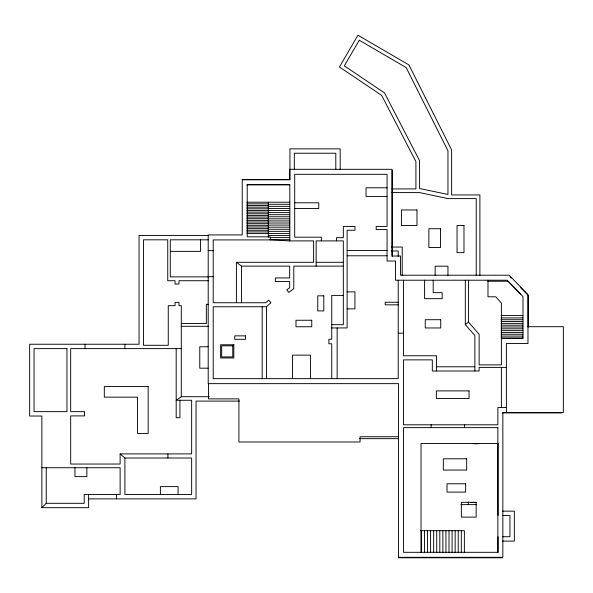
<?xml version="1.0" encoding="UTF-8"?>
<svg xmlns="http://www.w3.org/2000/svg" width="593" height="593" viewBox="0 0 593 593"><rect width="100%" height="100%" fill="white"/><g stroke="black" fill="none" stroke-linecap="round" stroke-linejoin="round"><path stroke-width="0.89" d="M88.624 494.488L88.624 507.682L41.866 507.682L46.247 503.301L84.236 503.301L84.236 494.488L120.12 494.488L120.12 467.729L41.866 467.729M398.222 280.215L398.222 378.645L213.206 378.645L213.206 306.781L266.435 306.722L270.949 302.741L268.696 300.191L265.805 302.741L213.206 302.741L213.206 239.913L270.252 239.913L289.814 240.899L313.623 240.899L313.623 262.299L236.407 262.299L236.407 302.741M474.874 371.003L474.874 335.453L465.32 324.645L468.5 322.14L468.5 280.215M209.322 396.717L181.302 396.717L176.188 400.268L191.65 400.268L191.65 453.897L120.12 453.897L120.12 464.037L70.678 464.037L70.678 415.901L84.554 415.901L84.554 411.646L70.678 411.646L70.678 348.625L181.302 348.625M242.782 179.753L289.955 179.753M246.866 184.868L289.784 184.868M387.066 187.781L366.037 187.781L366.037 196.416L387.066 196.416M391.98 188.922L415.915 188.922L415.915 161.607L381.677 95.414L339.441 66.972L357.95 35.217L408.955 64.941L451.621 149.925L451.621 194.941L479.893 194.941L479.893 275.337M391.995 192.584L419.577 192.584L447.96 198.603L476.231 198.603L476.231 275.352M246.866 202.198L289.784 202.198M294.699 202.799L318.767 202.799L318.767 208.484L294.699 208.484M246.866 203.851L268.325 203.851M268.325 204.281L289.784 204.281M246.866 205.497L268.325 205.497M268.325 206.357L289.784 206.357M246.866 207.15L268.325 207.15M268.325 208.439L289.784 208.439M246.866 208.803L268.325 208.803M246.866 210.456L289.784 210.522M246.866 212.109L268.325 212.109M268.325 212.605L289.784 212.605M246.866 213.762L268.325 213.762M268.325 214.688L289.784 214.688M246.866 215.415L268.325 215.415M268.325 216.771L289.784 216.771M246.866 217.068L268.325 217.068M246.866 218.721L268.325 218.721M268.325 218.847L289.784 218.847M246.866 220.366L268.325 220.366M268.325 220.93L289.784 220.93M246.866 222.019L268.325 222.019M268.325 223.012L289.784 223.012M246.866 223.672L268.325 223.672M268.325 225.095L289.784 225.095M246.866 225.325L268.325 225.325M246.866 226.978L268.325 226.978M268.325 227.178L289.784 227.178M246.866 228.631L268.325 228.631M268.325 229.261L289.784 229.261M246.866 230.284L268.325 230.284M268.325 231.337L289.784 231.337M246.866 231.937L268.325 231.937M268.325 233.42L289.784 233.42M246.866 233.59L268.325 233.59M208.313 235.428L139.058 235.428L139.058 344.236L29.65 344.236L29.65 416.034L41.866 416.034L41.866 507.682M268.325 235.503L289.784 235.503M270.111 237.585L289.784 237.585M270.111 239.668L289.784 239.668M208.121 239.817L170.287 239.817L170.287 276.879L208.121 276.879M391.439 247.051L402.232 247.051L402.232 275.701M347.113 250.55L387.066 250.55M208.202 250.624L213.206 250.624M391.291 250.935L398.192 250.935L398.192 256.398M170.287 251.358L200.582 251.358L200.582 239.817M347.113 255.783L387.066 255.783M316.143 262.299L343.325 262.299M236.407 262.299L241.536 266.124L289.68 266.124L289.68 277.939L275.36 277.939L275.36 281.564L289.68 281.564L289.68 287.724L286.804 289.829L288.687 292.393L293.787 288.65L293.787 266.124L343.325 266.124M208.202 276.686L213.206 276.686M208.706 280.726L178.982 280.726L178.982 284.04L175.046 284.04L175.046 280.726L167.737 280.726L167.737 239.817L143.447 239.817L143.447 345.289L168.256 345.289L168.256 305.677L175.046 305.677L175.046 302.348L178.982 302.348L178.982 305.677L181.302 305.677L181.302 396.717M487.883 281.238L508.134 281.238L520.654 294.002M347.113 291.86L354.933 291.86L354.933 308.871L347.113 308.871M343.325 295.403L331.739 295.403L331.739 339.278L328.878 339.278L328.878 343.799L331.739 343.799L331.739 378.645M398.222 302.245L385.198 302.245L385.198 304.839L398.222 304.839M208.106 304.313L206.334 304.313L206.334 323.541L181.302 323.541M501.181 315.454L522.878 315.454M501.07 317.907L522.878 317.907M501.07 319.723L522.878 319.723M501.07 321.539L522.878 321.539M501.07 323.355L522.878 323.355M331.739 324.69L343.325 324.69L343.325 240.899L316.143 240.899L316.143 266.124M501.07 325.179L522.878 325.179M181.302 326.291L208.506 326.291M527.978 326.699L563.35 326.699L563.35 412.498L502.857 412.498L502.857 557.309L398.555 557.309M501.07 326.995L522.878 326.995M331.739 327.936L347.113 327.936L347.113 230.24L354.97 230.24L354.97 226.415L343.325 226.415L343.325 237.704L336.461 237.704L336.461 240.899M501.07 328.811L522.878 328.811M501.07 330.627L522.878 330.627M501.07 332.443L522.878 332.443M398.222 333.199L403.559 333.199M501.07 334.267L522.878 334.267M501.07 336.083L522.878 336.083M501.07 337.899L522.878 337.899M501.396 338.551L522.982 338.551L522.982 296.559L507.059 280.215L395.546 280.215L395.546 261.016L387.066 261.016L387.066 229.565L376.177 229.565L376.177 226.407L387.066 226.407L387.066 174.312L294.699 174.312L294.699 237.178L321.354 237.178L321.354 240.899M208.039 346.764L199.774 346.764L199.774 368.179L208.039 368.179M436.515 366.778L474.874 366.778M506.392 367.393L479.129 367.393L479.129 371.003L432.312 371.003L432.312 359.869L403.559 359.869L403.559 424.796L497.861 424.796L497.861 407.502L506.392 407.502M239.424 401.098L196.038 401.098L196.038 498.869L88.624 498.869M502.449 412.936L561.697 412.936M398.555 436.737L360.047 436.737L360.047 441.993L238.912 441.993L238.912 398.874L208.521 398.874L208.521 383.641M359.669 438.657L398.555 438.657M497.861 443.549L421.037 443.549L421.037 552.313M474.178 443.757L478.069 443.757M124.893 458.011L191.65 458.011L191.65 494.488L124.893 494.488L124.893 458.011L120.12 453.897M470.553 502.39L476.083 502.39M460.931 504.621L476.616 504.621M502.449 511.151L514.331 511.151L514.331 541.098L502.449 541.098M502.634 515.532L509.943 515.532L509.943 536.717L502.634 536.717M420.541 530.683L464.371 530.683L464.371 552.491M502.449 557.783L398.555 557.783L398.555 383.641L208.202 383.641L208.202 234.917L242.233 234.917L242.233 179.605L289.695 179.605L289.695 169.309L392.069 169.309L392.069 256.02L400.542 256.02L400.542 275.219L509.165 275.219L527.978 294.528L527.978 343.547L506.392 343.547L506.392 412.498M509.98 276.849L511.233 278.132M520.639 287.731L528.17 295.403L528.17 327.062M468.5 322.14L479.129 334.259L479.129 364.88L501.396 364.88L501.396 303.134L495.807 296.796L487.98 296.796L487.98 280.215M501.396 367.393L501.396 407.502M498.061 443.431L498.061 515.532M498.061 536.717L498.061 552.52M468.322 501.908L468.322 504.621M465.32 280.215L465.32 324.645M464.497 424.796L464.497 427.635M461.302 530.683L461.302 552.491M458.226 530.683L458.226 552.491M455.157 530.683L455.157 552.491M452.088 530.683L452.088 552.491M449.012 530.683L449.012 552.491M447.952 275.337L447.952 266.19L435.143 266.19L435.143 275.337M445.943 530.683L445.943 552.491M442.875 530.683L442.875 552.491M439.798 530.683L439.798 552.491M436.73 530.683L436.73 552.491M436.515 371.003L436.515 355.763L403.559 355.763L403.559 280.215M433.661 530.683L433.661 552.491M433.201 280.215L433.201 292.66L442.178 292.66L442.178 298.672L424.588 298.672L424.588 280.215M431.141 424.796L431.141 427.635M430.585 530.683L430.585 552.491M427.516 530.683L427.516 552.491M424.447 530.683L424.447 552.491M421.371 530.683L421.371 552.491M392.151 170.562L392.151 256.517M340.189 169.657L340.189 148.843L289.94 148.843L289.94 179.583M337.165 327.936L337.165 378.645M335.801 169.472L335.801 153.231L294.328 153.231L294.328 169.472M310.517 378.645L310.517 355.14L292.534 355.14L292.534 378.645M289.784 241.054L289.814 184.601L247.229 184.601L247.229 236.829L270.252 236.829L270.252 239.913M268.325 202.198L268.325 237.348M266.435 306.722L266.435 378.645M262.18 306.781L262.18 378.645M241.536 266.124L241.536 302.741M179.924 400.268L179.924 417.724L176.188 417.724L176.188 348.625M178.07 494.488L178.07 486.616L160.392 486.616L160.392 494.488M167.938 453.897L167.938 458.011M124.893 344.236L124.893 348.625M116.495 494.488L116.495 498.869M86.852 467.729L86.852 476.624L74.977 476.624L74.977 467.729M85.029 344.236L85.029 348.625M46.247 467.729L46.247 503.301M359.269 40.228L344.333 65.853L384.501 92.901L419.577 160.71L419.577 188.522L447.96 194.46L447.96 150.792L406.168 67.558L359.269 40.228M416.983 209.966L401.417 209.966L401.417 225.525L416.983 225.525L416.983 209.966M463.978 225.525L457.055 225.525L457.055 252.67L463.978 252.67L463.978 225.525M440.488 228.728L428.872 228.728L428.872 247.526L440.488 247.526L440.488 228.728M323.793 295.833L317.759 295.833L317.759 310.895L323.793 310.895L323.793 295.833M440.74 319.716L425.263 319.716L425.263 327.959L440.74 327.959L440.74 319.716M311.755 320.242L295.974 320.242L295.974 326.758L311.755 326.758L311.755 320.242M245.465 335.868L234.739 335.868L234.739 339.307L245.465 339.307L245.465 335.868M233.82 344.778L220.626 344.778L220.626 357.972L233.82 357.972L233.82 344.778M232.767 345.823L221.671 345.823L221.671 356.927L232.767 356.927L232.767 345.823M66.957 348.625L34.038 348.625L34.038 411.646L66.957 411.646L66.957 348.625M148.154 386.562L104.309 386.562L104.309 397.154L137.48 397.154L137.48 433.439L148.154 433.439L148.154 386.562M469.033 390.891L436.381 390.891L436.381 398.533L469.033 398.533L469.033 390.891M497.861 427.635L403.559 427.635L403.559 552.313L497.861 552.313L497.861 427.635M466.676 458.797L443.319 458.797L443.319 470.056L466.676 470.056L466.676 458.797M465.653 483.769L447.026 483.769L447.026 492.101L465.653 492.101L465.653 483.769M476.157 502.33L461.369 502.33L461.369 517.118L476.157 517.118L476.157 502.33"/></g></svg>
